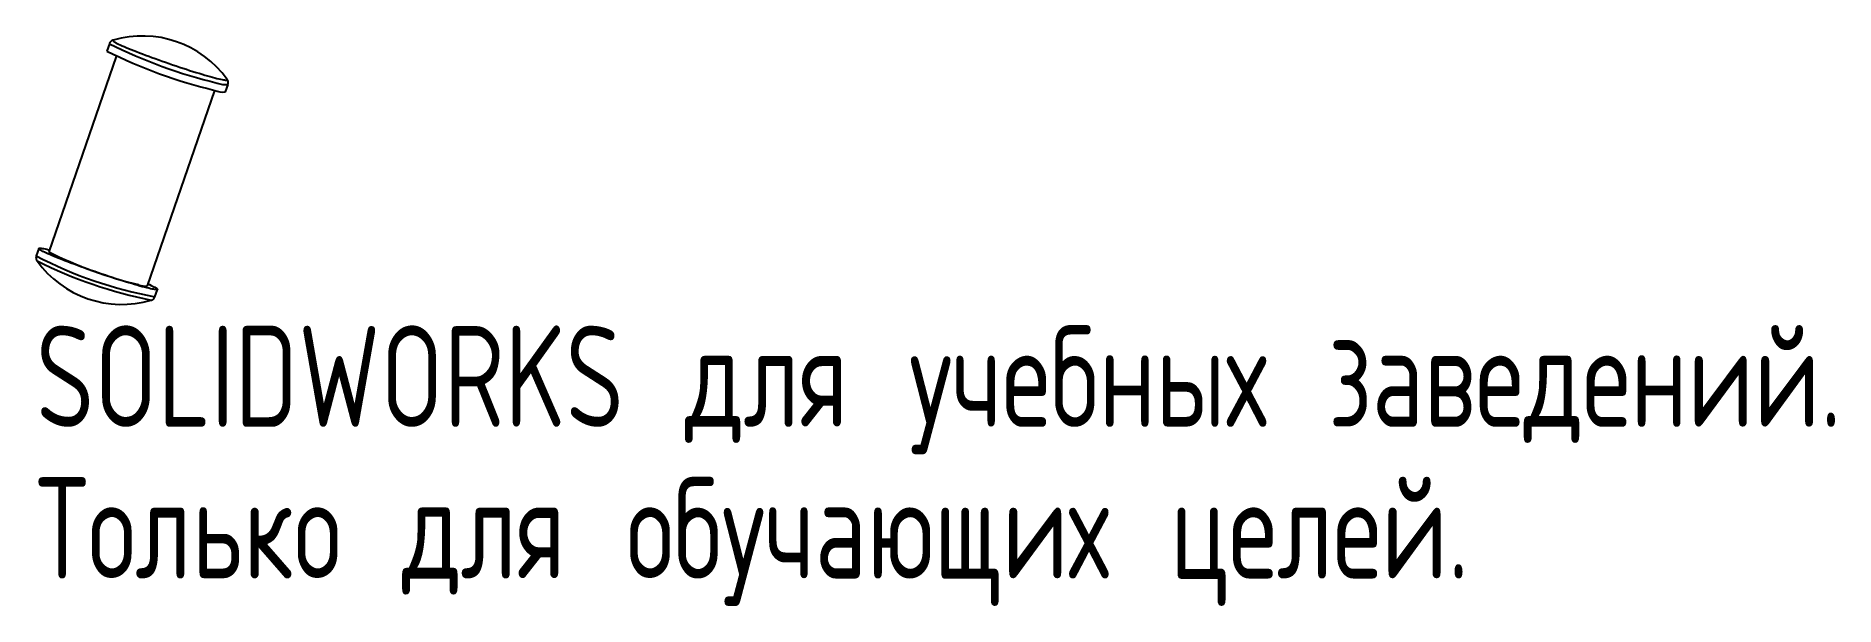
# Model space of a CAD drawing. Header units: millimetres. Extents: x -4.6 to 81.4, y -20.8 to 6.4.
import ezdxf

# ---------------------------------------------------------------- set-up
doc = ezdxf.new("R2010")
doc.units = ezdxf.units.MM
doc.styles.add('SLDTEXTSTYLE0', font='TXT', dxfattribs={"width": 0.7, "bigfont": 'bigfont'})

msp = doc.modelspace()

# ---------------------------------------------------------------- linework, layer by layer
at = {"color": 7, "linetype": 'Continuous', "lineweight": 25}
for p, q in [((-1.09, 6.048), (-1.212, 5.696)), ((-0.91, 6.217), (-0.91, 6.216)), ((-0.771, 5.441), (-3.989, -3.905)), ((4.545, 4.338), (4.544, 4.339)), ((0.739, -5.533), (3.957, 3.813)), ((4.462, 3.743), (4.583, 4.095)), ((-4.462, -3.743), (-4.583, -4.095)), ((-4.544, -4.339), (-4.545, -4.338)), ((1.09, -6.048), (1.212, -5.696)), ((0.91, -6.216), (0.91, -6.217))]:
    msp.add_line(p, q, dxfattribs=at)
at = {"color": 8, "linetype": 'Continuous', "lineweight": 25, "flags": 128}
for points in [[(-0.91, 6.216), (-0.913, 6.215), (-0.924, 6.208), (-0.924, 6.197), (-0.914, 6.183), (-0.894, 6.165), (-0.864, 6.144), (-0.824, 6.119), (-0.774, 6.092), (-0.714, 6.061), (-0.645, 6.027), (-0.567, 5.991), (-0.48, 5.952), (-0.384, 5.91), (-0.281, 5.866), (-0.169, 5.819), (-0.051, 5.771), (0.075, 5.72), (0.207, 5.668), (0.346, 5.615), (0.489, 5.56), (0.638, 5.504), (0.791, 5.447), (0.947, 5.39), (1.107, 5.332), (1.27, 5.273), (1.435, 5.215), (1.601, 5.157), (1.767, 5.099), (1.934, 5.042), (2.101, 4.986), (2.266, 4.93), (2.43, 4.876), (2.591, 4.824), (2.75, 4.773), (2.905, 4.724), (3.056, 4.677), (3.202, 4.632), (3.344, 4.589), (3.479, 4.549), (3.608, 4.512), (3.731, 4.477), (3.847, 4.446), (3.954, 4.417), (4.054, 4.391)], [(4.054, 4.391), (4.146, 4.369), (4.229, 4.35), (4.303, 4.335), (4.368, 4.323), (4.423, 4.314), (4.468, 4.309), (4.504, 4.308), (4.529, 4.31), (4.545, 4.315), (4.55, 4.325), (4.545, 4.337), (4.545, 4.338)]]:
    msp.add_lwpolyline(points, dxfattribs=at)
at = {"color": 7, "linetype": 'Continuous', "lineweight": 25, "flags": 128}
for points in [[(0.698, -5.624), (0.597, -5.598), (0.487, -5.569), (0.37, -5.537), (0.246, -5.502), (0.115, -5.464), (-0.022, -5.423), (-0.165, -5.38), (-0.313, -5.335), (-0.466, -5.288), (-0.623, -5.238), (-0.783, -5.187), (-0.947, -5.133), (-1.113, -5.079), (-1.28, -5.023), (-1.449, -4.966), (-1.619, -4.908), (-1.789, -4.85), (-1.958, -4.791), (-2.126, -4.732), (-2.292, -4.672), (-2.456, -4.613), (-2.616, -4.554), (-2.774, -4.496), (-2.927, -4.439), (-3.075, -4.383), (-3.218, -4.327), (-3.356, -4.274), (-3.487, -4.222), (-3.612, -4.171), (-3.729, -4.123), (-3.839, -4.077), (-3.942, -4.033), (-4.035, -3.991), (-4.121, -3.952), (-4.197, -3.916), (-4.264, -3.883), (-4.321, -3.853), (-4.369, -3.825), (-4.408, -3.802), (-4.436, -3.781), (-4.454, -3.764), (-4.462, -3.75), (-4.46, -3.739), (-4.447, -3.732), (-4.425, -3.729), (-4.392, -3.729), (-4.35, -3.733), (-4.298, -3.74), (-4.236, -3.751), (-4.165, -3.765), (-4.085, -3.783), (-3.996, -3.804), (-3.957, -3.813)], [(0.771, -5.441), (0.829, -5.467), (0.91, -5.505), (0.981, -5.54), (1.044, -5.571), (1.097, -5.6), (1.14, -5.626), (1.173, -5.648), (1.196, -5.667), (1.209, -5.683), (1.212, -5.695), (1.205, -5.704), (1.187, -5.709), (1.16, -5.71), (1.122, -5.708), (1.075, -5.703), (1.018, -5.694), (0.952, -5.681), (0.876, -5.665), (0.792, -5.646), (0.698, -5.624)]]:
    msp.add_lwpolyline(points, dxfattribs=at)
at = {"color": 8, "linetype": 'Continuous', "lineweight": 25}
for centre, radius, start, end in [((9.704, 27.642), 24.142, 243.44158, 256.50436), ((4.474, 5.173), 1.084, 248.11545, 275.78395), ((4.695, 13.635), 20.01, 242.37753, 259.62265), ((5.375, 15.61), 22.279, 243.56324, 258.43876)]:
    msp.add_arc(centre, radius, start, end, dxfattribs=at)
at = {"color": 7, "linetype": 'Continuous', "lineweight": 25}
for centre, radius, start, end in [((0.488, 1.416), 5, 35.76407, 106.23611), ((9.583, 27.292), 24.143, 243.44228, 256.504), ((4.352, 4.821), 1.084, 248.11663, 275.78172), ((5.041, 14.187), 20.22, 243.47501, 256.47127), ((-0.488, -1.416), 5, 215.76407, 286.23611), ((0.636, -4.717), 0.823, 246.72967, 277.16868)]:
    msp.add_arc(centre, radius, start, end, dxfattribs=at)
for points, knots in [([(-0.908, 6.217), (-0.911, 6.216), (-0.923, 6.213), (-0.949, 6.203), (-0.983, 6.185), (-1.017, 6.16), (-1.048, 6.128), (-1.074, 6.09), (-1.084, 6.062), (-1.09, 6.048)], [0, 0, 0, 0, 0.053165, 0.22112, 0.381457, 0.539444, 0.697136, 0.854972, 1, 1, 1, 1]), ([(4.582, 4.095), (4.586, 4.107), (4.595, 4.135), (4.598, 4.179), (4.594, 4.223), (4.584, 4.263), (4.57, 4.298), (4.555, 4.324), (4.545, 4.337), (4.541, 4.342)], [0, 0, 0, 0, 0.126203, 0.284863, 0.437855, 0.587905, 0.737934, 0.892087, 1, 1, 1, 1]), ([(-4.582, -4.095), (-4.586, -4.107), (-4.595, -4.135), (-4.598, -4.179), (-4.594, -4.223), (-4.584, -4.263), (-4.57, -4.298), (-4.555, -4.324), (-4.545, -4.337), (-4.542, -4.342)], [0, 0, 0, 0, 0.1266523, 0.2856448, 0.4389579, 0.5893222, 0.7396659, 0.8941421, 1, 1, 1, 1]), ([(0.907, -6.217), (0.91, -6.216), (0.923, -6.213), (0.949, -6.203), (0.983, -6.185), (1.017, -6.16), (1.048, -6.128), (1.074, -6.09), (1.084, -6.062), (1.09, -6.048)], [0, 0, 0, 0, 0.058839, 0.225813, 0.385214, 0.542278, 0.699049, 0.855962, 1, 1, 1, 1])]:
    msp.add_open_spline(points, degree=3, knots=knots, dxfattribs=at)

# ---------------------------------------------------------------- texts
at = {"color": 7, "linetype": 'Continuous', "char_height": 4.83362, "attachment_point": 1, "style": 'SLDTEXTSTYLE0'}
for s, insert in [('SOLIDWORKS для учебных заведений.', (-4.597, -7.435)), ('Только для обучающих целей.', (-4.597, -14.686))]:
    msp.add_mtext(s, dxfattribs=dict(at, insert=insert))

doc.saveas('drawing.dxf')
